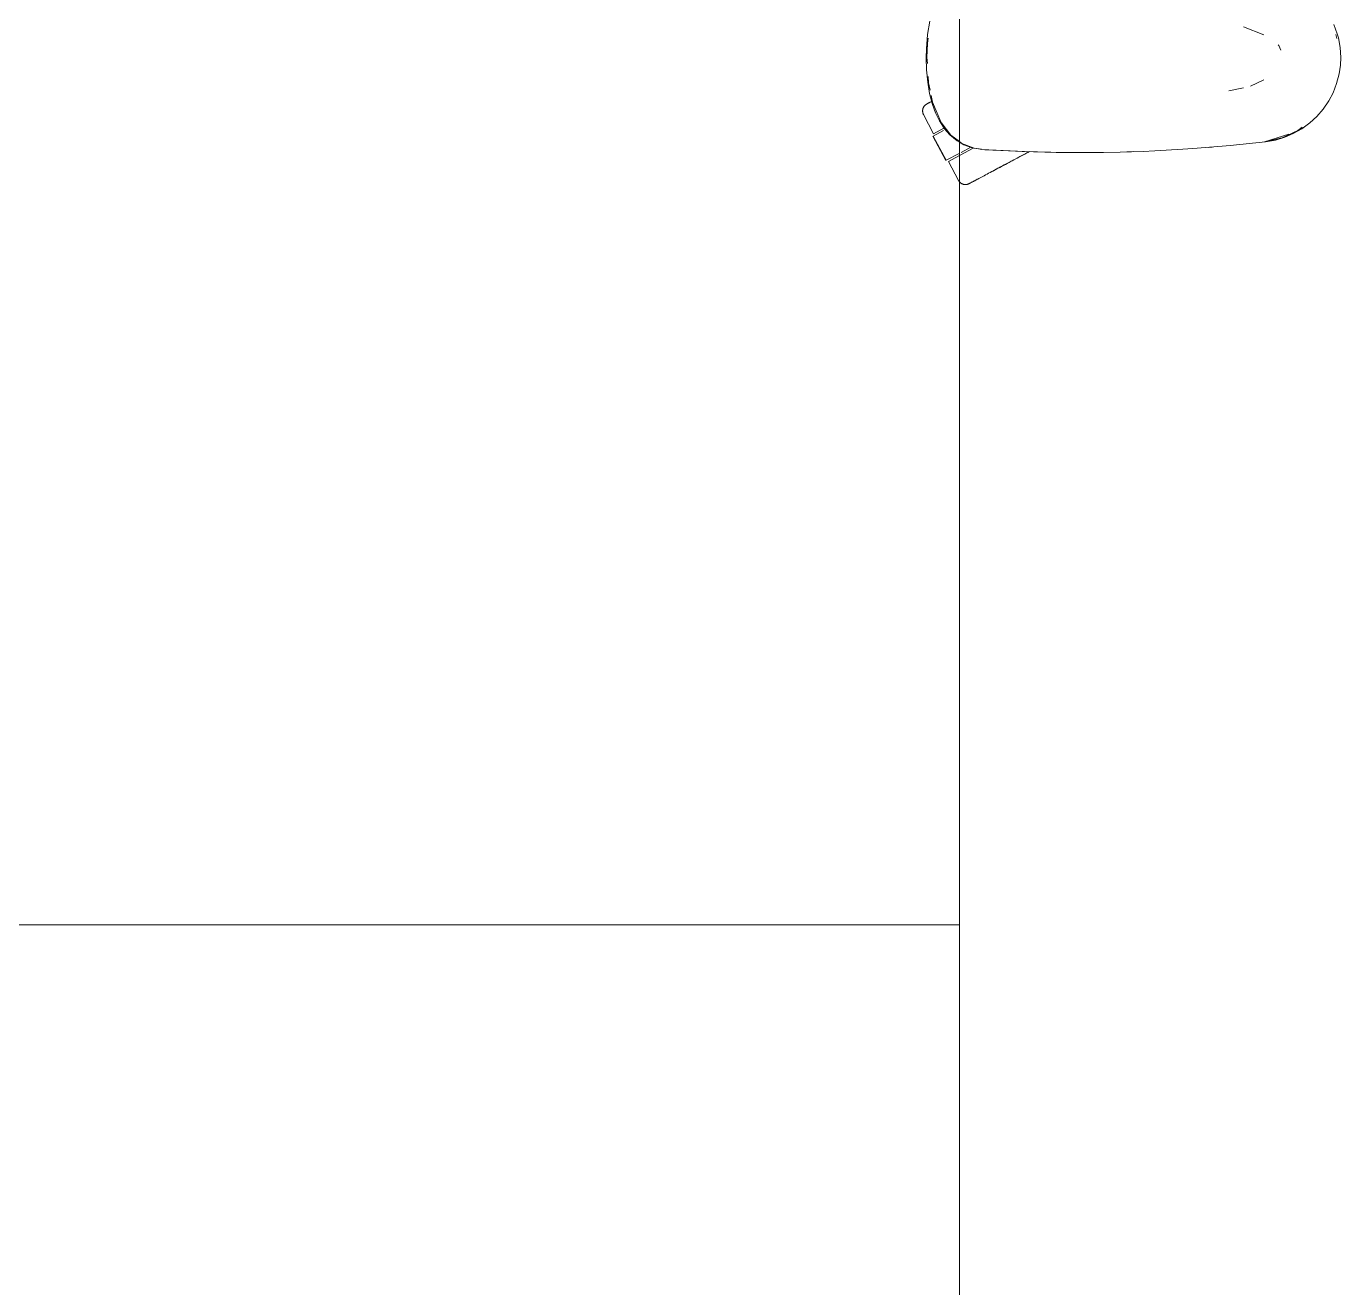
# Model space of a CAD drawing. Header units: millimetres. Extents: x 155927 to 326028, y -36033 to 97293.
# Drawn here: x 195825 to 196495, y 31223 to 31866 of the extents above; entities that cross this region are included whole.
import ezdxf

# ---------------------------------------------------------------- set-up
doc = ezdxf.new("R2010")
doc.units = ezdxf.units.MM
doc.header["$MEASUREMENT"] = 0
doc.layers.add('G-IMPT', color=8, linetype='CONTINUOUS', lineweight=9)
doc.layers.add('I-FURN', color=8, linetype='CONTINUOUS', lineweight=9)

msp = doc.modelspace()

# ---------------------------------------------------------------- linework, layer by layer
at = {"layer": 'G-IMPT'}
for p, q in [((196285.18, 31868.39), (196284.07, 31861.63)), ((196283.49, 31854.32), (196284.07, 31861.63)), ((196445.15, 31865.53), (196455.58, 31861.38)), ((196491.28, 31866.7), (196492.99, 31861.93)), ((196492.19, 31861.49), (196492.81, 31859.46)), ((196493.56, 31859.8), (196492.99, 31861.93)), ((196283.49, 31854.32), (196283.4, 31849.81)), ((196284.01, 31856.98), (196283.78, 31849.81)), ((196284.01, 31856.98), (196284.4, 31859.76)), ((196463.1, 31855.86), (196462.81, 31856.31)), ((196464.12, 31853.64), (196463.1, 31855.86)), ((196494.44, 31854.85), (196493.56, 31859.8)), ((196494.73, 31849.81), (196494.44, 31854.85)), ((196283.4, 31849.81), (196283.58, 31843.47)), ((196283.97, 31846.7), (196283.78, 31849.81)), ((196494.73, 31849.81), (196494.56, 31845.96)), ((196284.15, 31837.32), (196283.58, 31843.47)), ((196493.91, 31841.45), (196492.65, 31836.58)), ((196493.91, 31841.45), (196494.56, 31845.96)), ((196284.15, 31837.32), (196285.15, 31831.39)), ((196284.56, 31836.98), (196284.37, 31840.19)), ((196285.33, 31833.23), (196284.56, 31836.98)), ((196437.65, 31832.83), (196445.09, 31834.4)), ((196455.49, 31838.43), (196448.7, 31835.17)), ((196490.82, 31831.87), (196492.65, 31836.58)), ((196286.58, 31825.91), (196285.15, 31831.39)), ((196286.6, 31827.02), (196285.89, 31830.49)), ((196286.6, 31827.02), (196288.93, 31821.4)), ((196488.63, 31827.71), (196485.8, 31823.54)), ((196488.63, 31827.71), (196490.82, 31831.87)), ((196286.58, 31825.91), (196288.16, 31821.58)), ((196290.15, 31817.5), (196288.16, 31821.58)), ((196290.77, 31817.01), (196288.93, 31821.4)), ((196485.8, 31823.54), (196482.48, 31819.71)), ((196290.15, 31817.5), (196292.8, 31813.45)), ((196295.99, 31810.22), (196290.99, 31816.73)), ((196470.51, 31811.03), (196474.95, 31813.54)), ((196475, 31814.24), (196472.89, 31812.64)), ((196479.04, 31816.54), (196474.95, 31813.54)), ((196479.04, 31816.54), (196482.48, 31819.71)), ((196292.8, 31813.45), (196295.47, 31810.42)), ((196299.21, 31807.34), (196295.47, 31810.42)), ((196300.4, 31806.95), (196295.99, 31810.22)), ((196300.4, 31806.66), (196299.21, 31807.34)), ((196301.61, 31806.05), (196300.4, 31806.95)), ((196438.44, 31804.95), (196456.37, 31806.86)), ((196455.86, 31806.86), (196468.32, 31810.69)), ((196455.86, 31806.86), (196459.17, 31807.78)), ((196456.37, 31806.86), (196461.41, 31807.75)), ((196464.82, 31808.9), (196456.42, 31806.99)), ((196468.32, 31810.69), (196459.17, 31807.78)), ((196466.28, 31809.22), (196461.41, 31807.75)), ((196464.82, 31808.9), (196472.89, 31812.64)), ((196470.51, 31811.03), (196466.28, 31809.22)), ((196302.64, 31805.38), (196300.4, 31806.66)), ((196307.81, 31803.64), (196301.61, 31806.05)), ((196302.64, 31805.38), (196306.28, 31803.99)), ((196307.63, 31803.62), (196306.28, 31803.99)), ((196307.63, 31803.62), (196310.02, 31803.18)), ((196307.81, 31803.64), (196311.66, 31803.06)), ((196311.67, 31802.92), (196310.02, 31803.18)), ((196332.25, 31801.87), (196311.67, 31802.92)), ((196333.46, 31801.84), (196311.67, 31802.92)), ((196311.67, 31802.92), (196313.28, 31802.81)), ((196333.46, 31801.84), (196313.28, 31802.81)), ((196353.64, 31801.37), (196332.25, 31801.87)), ((196343.81, 31801.53), (196332.25, 31801.87)), ((196332.25, 31801.87), (196333.46, 31801.84)), ((196353.64, 31801.37), (196333.46, 31801.84)), ((196373.83, 31801.42), (196343.81, 31801.53)), ((196353.64, 31801.37), (196343.81, 31801.53)), ((196343.81, 31801.53), (196363.03, 31801.33)), ((196351.61, 31801.39), (196349.7, 31801.46)), ((196353.64, 31801.41), (196351.61, 31801.39)), ((196373.83, 31801.42), (196353.64, 31801.37)), ((196373.83, 31801.42), (196363.03, 31801.33)), ((196373.83, 31801.42), (196382.25, 31801.58)), ((196394, 31801.97), (196382.25, 31801.58)), ((196387.18, 31801.72), (196385.69, 31801.71)), ((196389.12, 31801.83), (196387.18, 31801.72)), ((196394, 31801.97), (196400.03, 31802.22)), ((196414.17, 31803.03), (196400.03, 31802.22)), ((196419.26, 31803.36), (196414.17, 31803.03)), ((196419.26, 31803.36), (196434.31, 31804.61)), ((196427.44, 31804.01), (196429.12, 31804.18)), ((196434.31, 31804.61), (196438.44, 31804.95))]:
    msp.add_line(p, q, dxfattribs=at)
at = {"layer": 'I-FURN'}
for p, q in [((196300.4, 31407.61), (196300.4, 32807.61)), ((196300.4, 32807.61), (196300.4, 31407.61)), ((196285.15, 31826.9), (196284.83, 31826.73)), ((196284.97, 31826.81), (196285.31, 31826.99)), ((196285.51, 31827.09), (196285.15, 31826.9)), ((196285.31, 31826.99), (196285.68, 31827.18)), ((196285.9, 31827.3), (196285.51, 31827.09)), ((196285.68, 31827.18), (196286.09, 31827.4)), ((196286.33, 31827.53), (196285.9, 31827.3)), ((196281.56, 31822.7), (196281.57, 31822.86)), ((196281.56, 31822.53), (196281.56, 31822.7)), ((196281.56, 31822.37), (196281.56, 31822.53)), ((196281.57, 31822.21), (196281.56, 31822.37)), ((196281.57, 31822.86), (196281.58, 31823.02)), ((196281.59, 31822.05), (196281.57, 31822.21)), ((196281.58, 31823.02), (196281.6, 31823.18)), ((196281.62, 31821.89), (196281.59, 31822.05)), ((196281.6, 31823.18), (196281.63, 31823.34)), ((196281.65, 31821.73), (196281.62, 31821.89)), ((196281.63, 31823.34), (196281.67, 31823.49)), ((196281.68, 31821.58), (196281.65, 31821.73)), ((196281.67, 31823.49), (196281.71, 31823.65)), ((196281.73, 31821.42), (196281.68, 31821.58)), ((196281.71, 31823.65), (196281.75, 31823.8)), ((196281.77, 31821.27), (196281.73, 31821.42)), ((196281.75, 31823.8), (196281.8, 31823.96)), ((196281.83, 31821.12), (196281.77, 31821.27)), ((196281.8, 31823.96), (196281.86, 31824.11)), ((196281.89, 31820.97), (196281.83, 31821.12)), ((196281.86, 31824.11), (196281.93, 31824.25)), ((196281.96, 31820.82), (196281.89, 31820.97)), ((196281.93, 31824.25), (196282, 31824.4)), ((196282.03, 31820.68), (196281.96, 31820.82)), ((196282, 31824.4), (196282.07, 31824.54)), ((196282.03, 31820.68), (196287.18, 31810.99)), ((196282.07, 31824.54), (196282.16, 31824.68)), ((196282.16, 31824.68), (196282.24, 31824.82)), ((196282.24, 31824.82), (196282.34, 31824.95)), ((196282.34, 31824.95), (196282.43, 31825.08)), ((196282.43, 31825.08), (196282.54, 31825.2)), ((196282.54, 31825.2), (196282.64, 31825.32)), ((196282.64, 31825.32), (196282.76, 31825.44)), ((196282.76, 31825.44), (196282.87, 31825.55)), ((196282.87, 31825.55), (196282.99, 31825.65)), ((196282.99, 31825.65), (196283.12, 31825.76)), ((196283.12, 31825.76), (196283.25, 31825.85)), ((196283.25, 31825.85), (196283.38, 31825.94)), ((196283.38, 31825.94), (196283.52, 31826.03)), ((196283.52, 31826.03), (196283.66, 31826.11)), ((196283.66, 31826.11), (196283.7, 31826.13)), ((196283.74, 31826.15), (196283.7, 31826.13)), ((196283.7, 31826.13), (196283.72, 31826.14)), ((196283.7, 31826.13), (196283.7, 31826.13)), ((196283.72, 31826.14), (196283.78, 31826.17)), ((196283.83, 31826.2), (196283.74, 31826.15)), ((196283.78, 31826.17), (196283.88, 31826.22)), ((196283.95, 31826.26), (196283.83, 31826.2)), ((196283.88, 31826.22), (196284.02, 31826.3)), ((196284.11, 31826.35), (196283.95, 31826.26)), ((196284.02, 31826.3), (196284.2, 31826.39)), ((196284.31, 31826.46), (196284.11, 31826.35)), ((196284.2, 31826.39), (196284.42, 31826.51)), ((196284.55, 31826.58), (196284.31, 31826.46)), ((196284.42, 31826.51), (196284.68, 31826.65)), ((196284.83, 31826.73), (196284.55, 31826.58)), ((196284.68, 31826.65), (196284.97, 31826.81)), ((196287.18, 31810.99), (196292.37, 31813.75)), ((196286.83, 31809.67), (196293.4, 31797.31)), ((196287, 31809.76), (196292.29, 31812.58)), ((196293.57, 31797.4), (196287, 31809.76)), ((196300.26, 31800.96), (196293.57, 31797.4)), ((196300.75, 31800.09), (196307.36, 31803.6)), ((196306.08, 31804.05), (196301.15, 31801.43)), ((196332.17, 31799.8), (196333.17, 31800.34)), ((196333.71, 31800.62), (196332.71, 31800.09)), ((196333.17, 31800.34), (196334.17, 31800.87)), ((196334.7, 31801.15), (196333.71, 31800.62)), ((196334.17, 31800.87), (196335.16, 31801.39)), ((196335.69, 31801.68), (196334.7, 31801.15)), ((196335.16, 31801.39), (196336.14, 31801.92)), ((196294.69, 31796.86), (196299.98, 31799.68)), ((196294.69, 31796.86), (196299.84, 31787.18)), ((196319.48, 31793.06), (196320.39, 31793.54)), ((196320.89, 31793.81), (196319.97, 31793.32)), ((196320.39, 31793.54), (196321.32, 31794.04)), ((196321.83, 31794.31), (196320.89, 31793.81)), ((196321.32, 31794.04), (196322.27, 31794.54)), ((196322.78, 31794.81), (196321.83, 31794.31)), ((196322.27, 31794.54), (196323.22, 31795.05)), ((196323.74, 31795.32), (196322.78, 31794.81)), ((196323.22, 31795.05), (196324.19, 31795.56)), ((196324.72, 31795.84), (196323.74, 31795.32)), ((196324.19, 31795.56), (196325.17, 31796.08)), ((196325.7, 31796.36), (196324.72, 31795.84)), ((196325.17, 31796.08), (196326.16, 31796.61)), ((196326.69, 31796.89), (196325.7, 31796.36)), ((196326.16, 31796.61), (196327.15, 31797.14)), ((196327.69, 31797.42), (196326.69, 31796.89)), ((196327.15, 31797.14), (196328.15, 31797.67)), ((196328.69, 31797.95), (196327.69, 31797.42)), ((196328.15, 31797.67), (196329.15, 31798.2)), ((196329.7, 31798.49), (196328.69, 31797.95)), ((196329.15, 31798.2), (196330.16, 31798.73)), ((196330.7, 31799.02), (196329.7, 31798.49)), ((196330.16, 31798.73), (196331.16, 31799.27)), ((196331.71, 31799.56), (196330.7, 31799.02)), ((196331.16, 31799.27), (196332.17, 31799.8)), ((196332.71, 31800.09), (196331.71, 31799.56)), ((196299.86, 31787.14), (196299.84, 31787.18)), ((196299.94, 31787), (196299.86, 31787.14)), ((196300.03, 31786.86), (196299.94, 31787)), ((196300.12, 31786.73), (196300.03, 31786.86)), ((196300.22, 31786.6), (196300.12, 31786.73)), ((196307.28, 31786.57), (196307.69, 31786.79)), ((196307.92, 31786.91), (196307.49, 31786.68)), ((196307.69, 31786.79), (196308.13, 31787.02)), ((196308.39, 31787.16), (196307.92, 31786.91)), ((196308.13, 31787.02), (196308.62, 31787.28)), ((196308.89, 31787.43), (196308.39, 31787.16)), ((196308.62, 31787.28), (196309.13, 31787.55)), ((196309.43, 31787.71), (196308.89, 31787.43)), ((196309.13, 31787.55), (196309.68, 31787.85)), ((196309.99, 31788.01), (196309.43, 31787.71)), ((196309.68, 31787.85), (196310.27, 31788.16)), ((196310.27, 31788.16), (196310.88, 31788.49)), ((196310.88, 31788.49), (196311.53, 31788.83)), ((196311.53, 31788.83), (196312.21, 31789.19)), ((196312.21, 31789.19), (196312.92, 31789.57)), ((196312.92, 31789.57), (196313.65, 31789.96)), ((196313.65, 31789.96), (196314.41, 31790.36)), ((196314.41, 31790.36), (196315.2, 31790.78)), ((196315.2, 31790.78), (196316.01, 31791.21)), ((196316.01, 31791.21), (196316.85, 31791.66)), ((196317.31, 31791.9), (196316.46, 31791.45)), ((196316.85, 31791.66), (196317.7, 31792.11)), ((196318.18, 31792.36), (196317.31, 31791.9)), ((196317.7, 31792.11), (196318.58, 31792.58)), ((196319.06, 31792.83), (196318.18, 31792.36)), ((196318.58, 31792.58), (196319.48, 31793.06)), ((196319.97, 31793.32), (196319.06, 31792.83)), ((196300.32, 31786.48), (196300.22, 31786.6)), ((196300.42, 31786.36), (196300.32, 31786.48)), ((196300.53, 31786.24), (196300.42, 31786.36)), ((196300.65, 31786.13), (196300.53, 31786.24)), ((196300.77, 31786.02), (196300.65, 31786.13)), ((196300.89, 31785.92), (196300.77, 31786.02)), ((196301.02, 31785.82), (196300.89, 31785.92)), ((196301.15, 31785.73), (196301.02, 31785.82)), ((196301.29, 31785.64), (196301.15, 31785.73)), ((196301.43, 31785.56), (196301.29, 31785.64)), ((196301.57, 31785.48), (196301.43, 31785.56)), ((196301.72, 31785.41), (196301.57, 31785.48)), ((196301.86, 31785.35), (196301.72, 31785.41)), ((196302.01, 31785.29), (196301.86, 31785.35)), ((196302.17, 31785.23), (196302.01, 31785.29)), ((196302.32, 31785.19), (196302.17, 31785.23)), ((196302.48, 31785.15), (196302.32, 31785.19)), ((196302.63, 31785.11), (196302.48, 31785.15)), ((196302.79, 31785.09), (196302.63, 31785.11)), ((196302.95, 31785.07), (196302.79, 31785.09)), ((196303.11, 31785.05), (196302.95, 31785.07)), ((196303.27, 31785.04), (196303.11, 31785.05)), ((196303.44, 31785.04), (196303.27, 31785.04)), ((196303.6, 31785.05), (196303.44, 31785.04)), ((196303.76, 31785.06), (196303.6, 31785.05)), ((196303.92, 31785.07), (196303.76, 31785.06)), ((196304.08, 31785.1), (196303.92, 31785.07)), ((196304.24, 31785.13), (196304.08, 31785.1)), ((196304.39, 31785.17), (196304.24, 31785.13)), ((196304.55, 31785.21), (196304.39, 31785.17)), ((196304.7, 31785.26), (196304.55, 31785.21)), ((196304.85, 31785.31), (196304.7, 31785.26)), ((196305, 31785.37), (196304.85, 31785.31)), ((196305.15, 31785.44), (196305, 31785.37)), ((196305.29, 31785.51), (196305.15, 31785.44)), ((196305.3, 31785.52), (196305.29, 31785.51)), ((196305.29, 31785.51), (196305.31, 31785.52)), ((196305.34, 31785.54), (196305.3, 31785.52)), ((196305.31, 31785.52), (196305.37, 31785.56)), ((196305.42, 31785.58), (196305.34, 31785.54)), ((196305.37, 31785.56), (196305.47, 31785.61)), ((196305.54, 31785.65), (196305.42, 31785.58)), ((196305.47, 31785.61), (196305.61, 31785.68)), ((196305.71, 31785.73), (196305.54, 31785.65)), ((196305.61, 31785.68), (196305.79, 31785.78)), ((196305.91, 31785.84), (196305.71, 31785.73)), ((196305.79, 31785.78), (196306.01, 31785.9)), ((196306.15, 31785.97), (196305.91, 31785.84)), ((196306.01, 31785.9), (196306.27, 31786.03)), ((196306.43, 31786.12), (196306.15, 31785.97)), ((196306.27, 31786.03), (196306.57, 31786.19)), ((196306.75, 31786.29), (196306.43, 31786.12)), ((196306.57, 31786.19), (196306.9, 31786.37)), ((196307.1, 31786.47), (196306.75, 31786.29)), ((196306.9, 31786.37), (196307.28, 31786.57)), ((196307.49, 31786.68), (196307.1, 31786.47)), ((195500.4, 31407.61), (196300.4, 31407.61)), ((196300.4, 31407.61), (195500.4, 31407.61)), ((196300.4, 31407.61), (195500.4, 31407.61)), ((195500.4, 31407.61), (196300.4, 31407.61)), ((196300.4, 30007.61), (196300.4, 31407.61)), ((196300.4, 31407.61), (196300.4, 30007.61))]:
    msp.add_line(p, q, dxfattribs=at)

doc.saveas('drawing.dxf')
